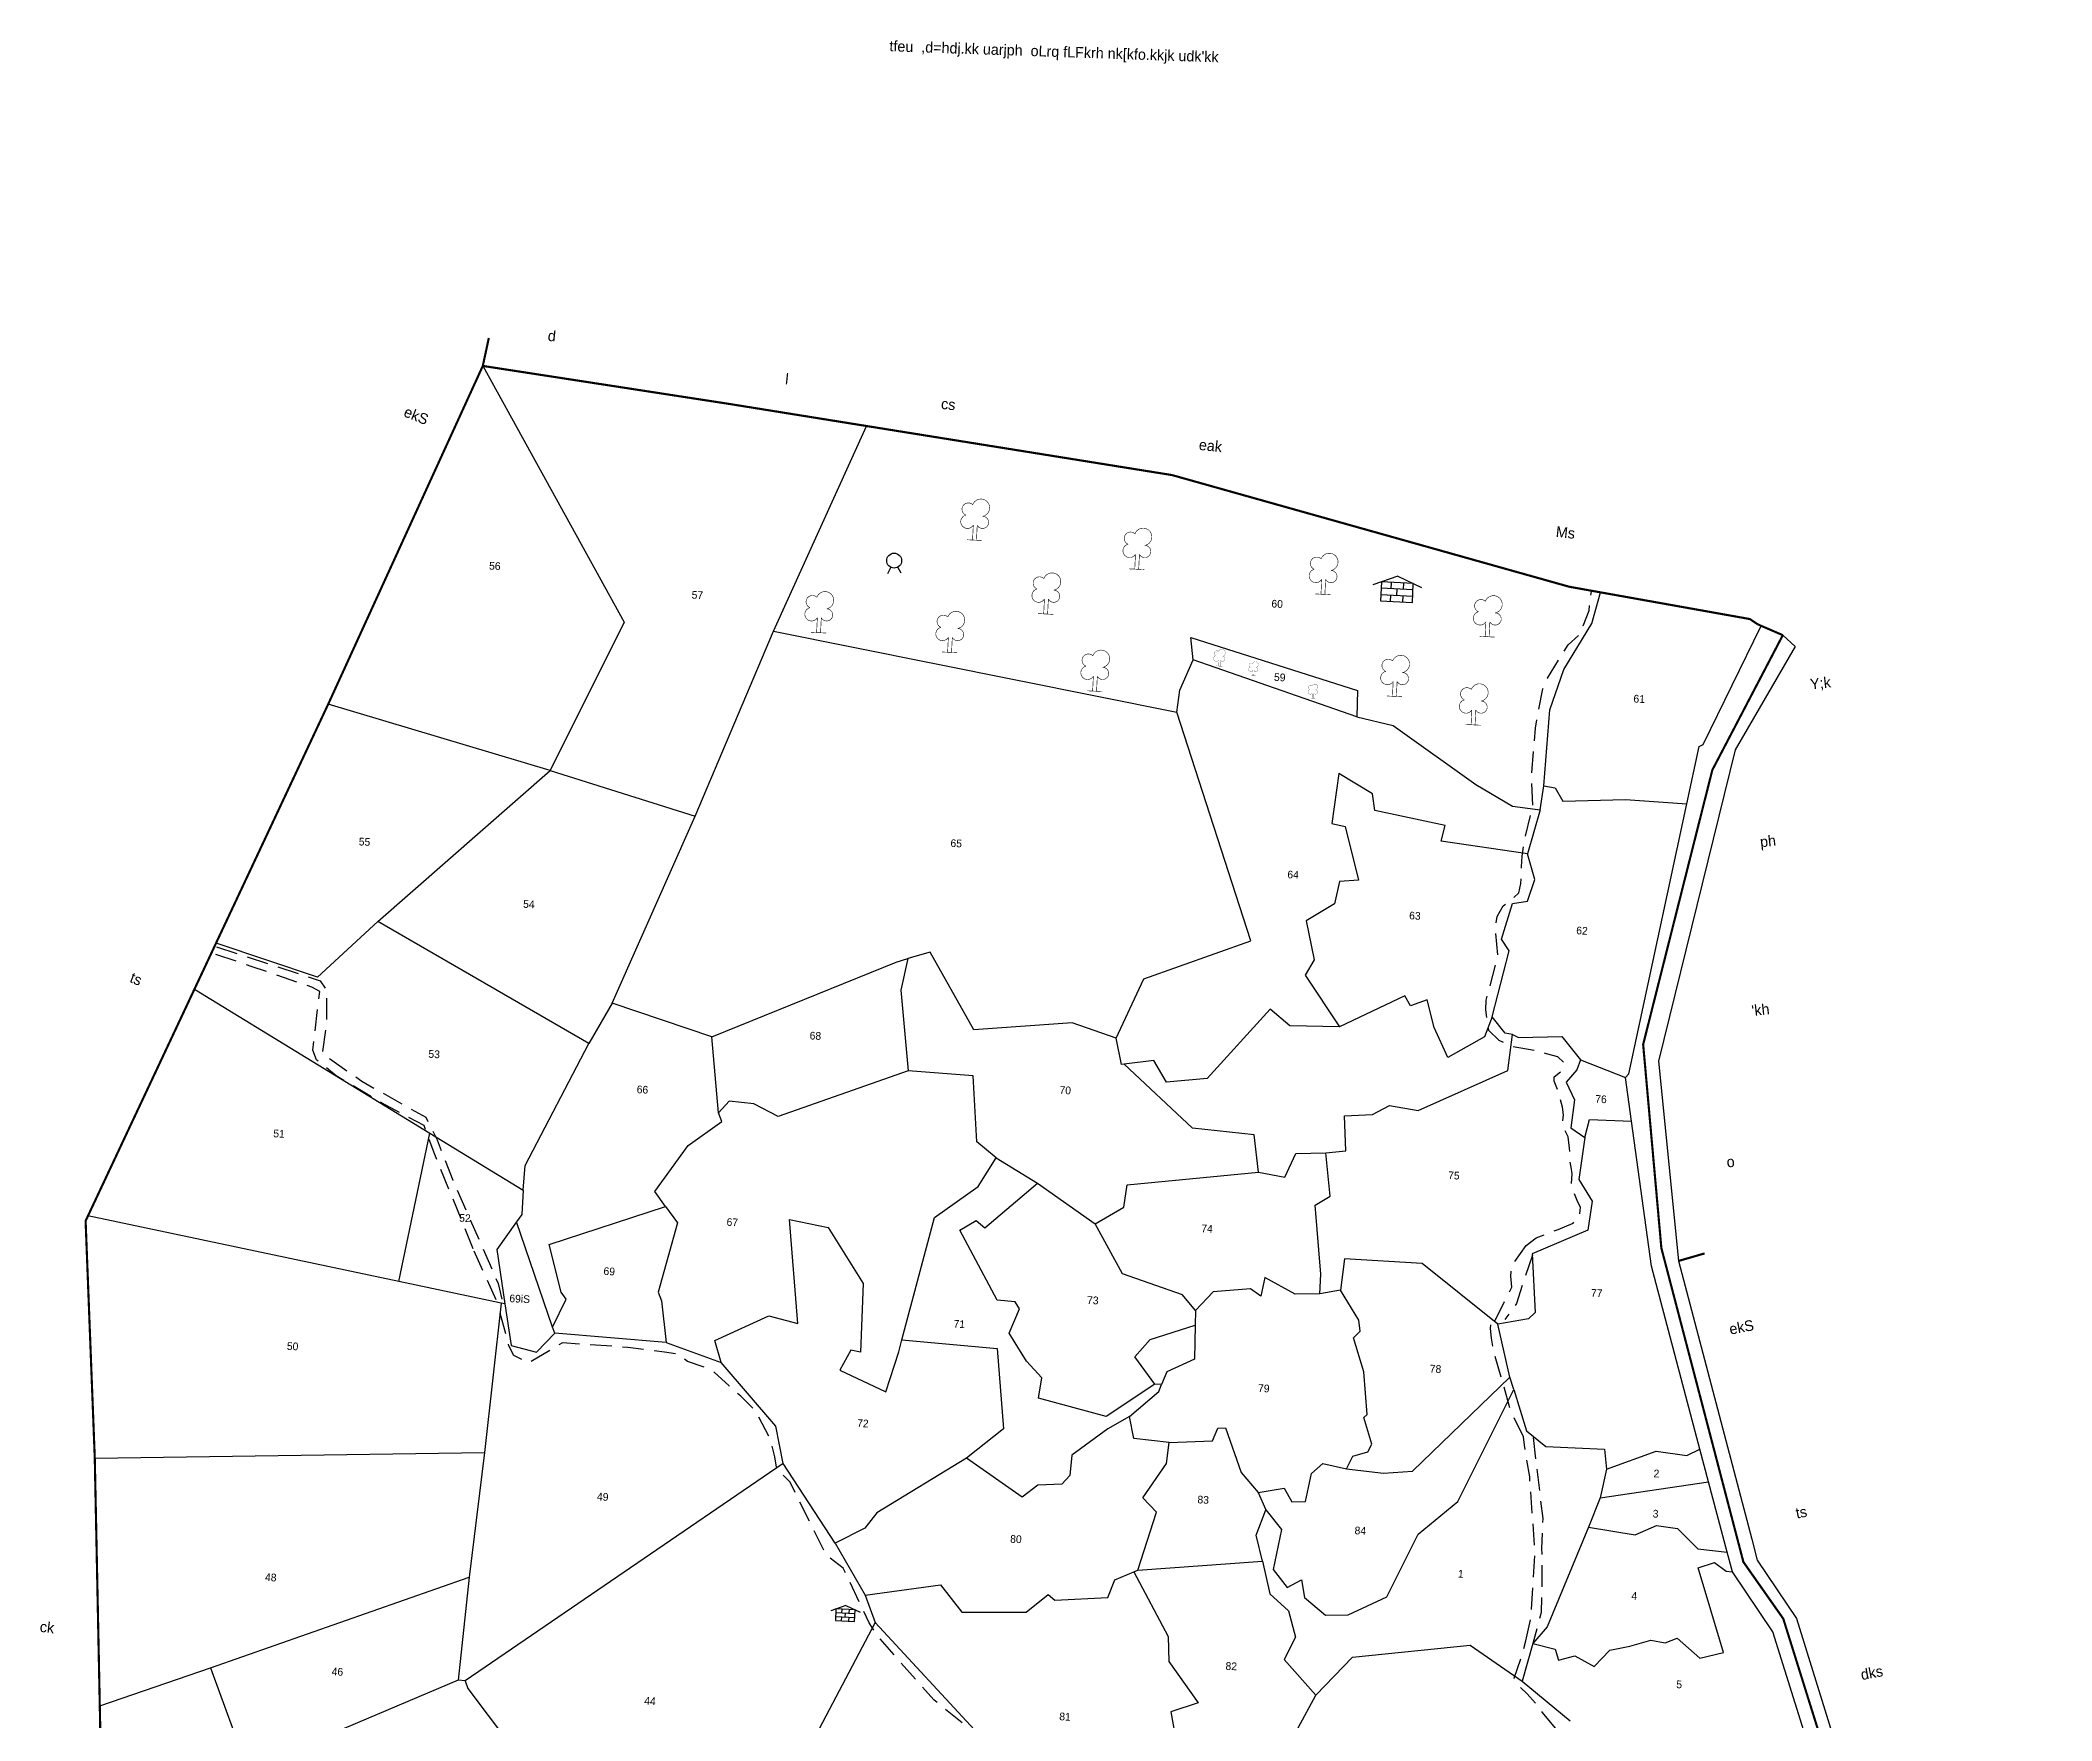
# Model space of a CAD drawing. Header units: metres. Extents: x 279163 to 280243, y 2044520 to 2046330.
# Drawn here: x 279214 to 280173, y 2045509 to 2046310 of the extents above; entities that cross this region are included whole.
import ezdxf
from ezdxf.enums import TextEntityAlignment as Align

# ---------------------------------------------------------------- set-up
doc = ezdxf.new("R2010")
doc.units = ezdxf.units.M
doc.header["$MEASUREMENT"] = 0
for name, pattern in [('DASHDOT', [1, 0.5, -0.25, 0, -0.25]), ('DASHED', [0.75, 0.5, -0.25]), ('DIVIDE', [1.25, 0.5, -0.25, 0, -0.25, 0, -0.25])]:
    doc.linetypes.add(name, pattern=pattern)
for name, color, linetype in [('LINE_CARTTRACK', 2, 'DASHED'), ('LINE_FOOTPATH', 1, 'DASHED'), ('OFF', 1, 'Continuous'), ('POLY_PARCEL', 6, 'Continuous'), ('POLY_WATER', 4, 'Continuous'), ('SYM_BUILDING', 1, 'Continuous'), ('SYM_TREE', 1, 'Continuous'), ('SYM_WELL', 1, 'Continuous'), ('TEXT_MAPOUT', 7, 'Continuous'), ('TEXT_PARCEL', 7, 'Continuous'), ('V_BOUND_LINE', 7, 'Continuous'), ('V_BOUND_STREAM_LINE', 7, 'DASHDOT'), ('V_DIVIDE_LINE', 7, 'DIVIDE')]:
    doc.layers.add(name, color=color, linetype=linetype)
doc.styles.add('TEXT_MAP', font='KRDEV050.TTF')

# ---------------------------------------------------------------- blocks, each defined once
blk = doc.blocks.new('BUILDING')
for p, q in [((2.25, 2.7), (-2.25, 2.7)), ((-2.25, 2.7), (-2.25, 0)), ((2.25, 1.8), (-2.25, 1.8)), ((-2.25, 0.9), (2.25, 0.9)), ((-2.25, 0), (2.25, 0)), ((-0.9, 2.7), (-0.9, 1.8)), ((-0.9, 0.9), (-0.9, 0)), ((0, 0.9), (0, 1.8)), ((0.9, 1.8), (0.9, 2.7)), ((0.9, 0), (0.9, 0.9)), ((2.25, 0), (2.25, 2.7))]:
    blk.add_line(p, q)
for points in [[(0, 3.61), (-3.45, 2.21)], [(0, 3.61), (3.45, 2.21)]]:
    blk.add_lwpolyline(points)
blk = doc.blocks.new('MANGOTREE')
at = {"const_width": 0.08}
for points in [[(-0.5, 5.02, -1.712327), (0.97, 3.44, -1.50414)], [(-1.4, 3.49, 1.50414), (-0.28, 2.12, 1.50414)], [(-0.5, 5.02, 1.205607), (-1.4, 3.49, 1.50414)], [(0.28, 2.13, 1.763654), (0.97, 3.44, 1.763654)]]:
    blk.add_lwpolyline(points, format="xyb", dxfattribs=at)
for points in [[(-1.08, 0), (1.08, 0)], [(-0.28, 2.12), (-0.28, 0)], [(0.28, 2.13), (0.28, 0)]]:
    blk.add_lwpolyline(points, dxfattribs=at)
blk = doc.blocks.new('MOTWELL')
for points in [[(-1.54, 2.96), (-0.8, 1.55)], [(1.54, 2.96), (0.8, 1.55)]]:
    blk.add_lwpolyline(points)
blk.add_circle((0, 0), 1.74)
blk = doc.blocks.new('256432')
at = {"layer": 'LINE_CARTTRACK', "ltscale": 10, "flags": 128}
for points in [[(280622.24, 2045714.96), (280646.82, 2045708.26), (280648.42, 2045706.03), (280648.74, 2045698.37), (280648.1, 2045691.35), (280657.68, 2045685.29), (280673, 2045677.63), (280675.88, 2045672.53), (280680.03, 2045663.27), (280691.79, 2045639.71), (280693.13, 2045635.26)], [(280685.57, 2045647.51), (280675.56, 2045669.02), (280672.68, 2045675.72), (280662.47, 2045680.5), (280651.61, 2045686.25), (280646.82, 2045689.76), (280645.86, 2045691.99), (280646.82, 2045705.71), (280644.91, 2045706.67), (280630.54, 2045710.82), (280621.6, 2045713.37)], [(280924.81, 2045642.53), (280928.32, 2045650.5), (280928, 2045653.06), (280928, 2045655.29), (280931.19, 2045660.4)], [(280932.82, 2045658.23), (280930.9, 2045651.84), (280929.62, 2045646.74), (280927.07, 2045642.91)], [(280691.52, 2045635.83), (280685.57, 2045647.51)], [(280935.66, 2045568.18), (280936.62, 2045573.6), (280936.81, 2045589.12), (280934.7, 2045606.47), (280933.11, 2045613.81), (280932.79, 2045615.72)], [(280935.02, 2045615.72), (280938.22, 2045596.9), (280938.32, 2045589.9), (280938.74, 2045582.01), (280938.92, 2045574.95), (280937.36, 2045567.67)]]:
    blk.add_lwpolyline(points, dxfattribs=at)
at = {"layer": 'LINE_FOOTPATH', "ltscale": 10, "flags": 128}
for points in [[(280931.19, 2045660.4), (280933.43, 2045662.31), (280938.45, 2045664.52), (280941.91, 2045666.19), (280943.32, 2045668.02), (280943.42, 2045669.96), (280942.74, 2045671.11), (280941.09, 2045674.76), (280941.09, 2045677.63), (280940.77, 2045679.22), (280940.45, 2045680.82), (280940.21, 2045683.61), (280939.75, 2045686.22), (280938.26, 2045689.04), (280938.43, 2045691.3), (280938.09, 2045693.12), (280936.71, 2045697.17), (280935.88, 2045699.06), (280935.81, 2045700.07), (280937.72, 2045701.79), (280937.82, 2045703.54), (280936.4, 2045704.76), (280933.75, 2045705.39), (280930.87, 2045706.03), (280925.76, 2045706.66), (280922.57, 2045707.94), (280920.02, 2045710.17), (280919.06, 2045714.96), (280919.06, 2045717.19), (280921.31, 2045727.61), (280920.35, 2045733.99), (280920.67, 2045736.86), (280921.95, 2045739.41), (280923.55, 2045740.69), (280925.46, 2045742.6), (280925.78, 2045744.84), (280925.78, 2045748.67), (280925.78, 2045751.22), (280926.1, 2045754.73), (280927.7, 2045763.03), (280927.06, 2045770.05), (280927.38, 2045781.21), (280928.66, 2045790.47), (280929.61, 2045793.02), (280934.08, 2045801), (280936.64, 2045803.55), (280938.55, 2045809.29), (280938.87, 2045813.76)], [(280932.79, 2045615.72), (280929.6, 2045621.47), (280925.13, 2045634.55), (280924.17, 2045638.38), (280923.85, 2045640.61), (280923.85, 2045642.85)], [(280865.27, 2045499.47), (280854.15, 2045507.07), (280850.63, 2045508.67), (280847.44, 2045510.27), (280842.65, 2045509.31), (280838.18, 2045508.67), (280831.8, 2045510.58), (280822.86, 2045514.41), (280816.47, 2045516.33), (280810.72, 2045527.5), (280809.13, 2045532.92), (280808.81, 2045536.75), (280808.17, 2045539.3), (280805.61, 2045542.17), (280798.27, 2045547.6), (280784.54, 2045561.64), (280782.31, 2045564.83), (280775.6, 2045577.27), (280771.45, 2045580.15), (280762.19, 2045596.74), (280759, 2045599.61), (280758.36, 2045602.48), (280757.08, 2045606.63), (280753.25, 2045613.01), (280749.74, 2045616.2), (280746.86, 2045618.44), (280743.25, 2045621.47), (280741.33, 2045622.43), (280736.86, 2045623.7), (280734.31, 2045625.3), (280731.43, 2045625.62), (280722.81, 2045626.26), (280707.49, 2045626.58), (280699.82, 2045621.47), (280696.31, 2045623.07), (280695.04, 2045625.3), (280691.84, 2045635.19)], [(280927.5, 2045456.03), (280929.88, 2045461.07), (280939.77, 2045479.89), (280935.62, 2045491.7), (280935.62, 2045501.27), (280934.98, 2045513.4), (280934.98, 2045515.31), (280936.26, 2045522.33), (280939.45, 2045531.91), (280943.61, 2045543.71), (280944.24, 2045547.54), (280940.41, 2045551.69), (280938.82, 2045553.6), (280936.58, 2045555.84), (280934.35, 2045557.75), (280933.39, 2045559.35), (280934.98, 2045564.77), (280935.66, 2045568.18)]]:
    blk.add_lwpolyline(points, dxfattribs=at)
at = {"layer": 'OFF'}
blk.add_lwpolyline([(280984.04, 2045805.76), (280987.02, 2045803.23)], dxfattribs=at)
at = {"layer": 'POLY_PARCEL'}
for points in [[(280677.63, 2045853.56), (280713.59, 2045795.45), (280697.99, 2045759.94)], [(280748.51, 2045795.04), (280767.87, 2045843.97)], [(280930.01, 2045767.87), (280930.54, 2045785.68), (280933.36, 2045795.2), (280939.36, 2045806.31), (280941.03, 2045813.64)], [(280846.73, 2045793.23), (280845.94, 2045798.36), (280885.42, 2045787.91), (280885.62, 2045781.79)], [(280732.34, 2045750.94), (280748.51, 2045795.04)], [(280748.51, 2045795.04), (280843.57, 2045780.81)], [(280843.57, 2045780.81), (280843.97, 2045785.94), (280846.73, 2045793.23)], [(280885.62, 2045781.79), (280846.73, 2045793.23)], [(280833.12, 2045704.08), (280838.95, 2045718.24), (280863.47, 2045728.29), (280843.57, 2045780.81)], [(280885.62, 2045781.79), (280894.2, 2045780.22), (280914.13, 2045767.35), (280922.95, 2045762.76), (280929.48, 2045762.23)], [(280697.99, 2045759.94), (280645.47, 2045772.88)], [(280927.01, 2045751.83), (280906.73, 2045753.77), (280907.43, 2045757.47), (280890.85, 2045760.12), (280890.14, 2045764), (280882.03, 2045768.4), (280880.97, 2045756.59), (280884.14, 2045756.06), (280887.85, 2045743.72), (280883.44, 2045743.19), (280882.56, 2045737.9), (280876.17, 2045733.58), (280878.46, 2045724.59), (280876.52, 2045720.89), (280885.17, 2045709.25)], [(280929.48, 2045762.23), (280930.01, 2045767.87)], [(280930.01, 2045767.87), (280932.66, 2045767.52), (280934.6, 2045764.52), (280949.24, 2045765.58), (280963.57, 2045765.31)], [(280929.48, 2045762.23), (280927.01, 2045751.83)], [(280659.59, 2045722.78), (280697.99, 2045759.94)], [(280697.99, 2045759.94), (280732.34, 2045750.94)], [(280920.66, 2045713.39), (280923.87, 2045728.96), (280921.93, 2045731.61), (280924.04, 2045740.07), (280927.57, 2045740.78), (280928.98, 2045745.89), (280927.01, 2045751.83)], [(280715.16, 2045706.39), (280732.34, 2045750.94)], [(280659.59, 2045722.78), (280646.11, 2045709.07), (280622.06, 2045715.83)], [(280710.22, 2045696.69), (280659.59, 2045722.78)], [(280738.8, 2045699.69), (280780.96, 2045719.26), (280783.61, 2045720.25)], [(280783.61, 2045720.25), (280782.37, 2045712.73), (280785.02, 2045694.05)], [(280833.12, 2045704.08), (280822.72, 2045707.14), (280799.86, 2045704.38), (280788.77, 2045721.98), (280783.61, 2045720.25)], [(280920.66, 2045713.39), (280919.07, 2045708.63), (280910.78, 2045703.34), (280907.25, 2045710.21), (280905.31, 2045716.56), (280901.43, 2045714.97), (280900.02, 2045717.26), (280885.17, 2045709.25)], [(280885.17, 2045709.25), (280873.52, 2045708.9), (280868.76, 2045712.6), (280854.82, 2045695.68), (280845.38, 2045694.33), (280842.17, 2045699.31), (280835.3, 2045698.05)], [(280883.43, 2045679.71), (280888.02, 2045680.42), (280887.32, 2045688.53), (280893.84, 2045689.23), (280897.72, 2045691.52), (280904.43, 2045690.64), (280924.89, 2045701.04), (280925.6, 2045709.51)], [(280925.6, 2045709.51), (280923.83, 2045709.68), (280920.66, 2045713.39)], [(280925.6, 2045709.51), (280927.04, 2045708.86), (280937.1, 2045709.57), (280941.7, 2045704.37)], [(280617.54, 2045704.81), (280674.1, 2045673.96)], [(280715.16, 2045706.39), (280710.22, 2045696.69)], [(280738.8, 2045699.69), (280715.16, 2045706.39)], [(280941.7, 2045704.37), (280941.02, 2045701.96)], [(280941.7, 2045704.37), (280952.42, 2045700.73)], [(280741.27, 2045682.06), (280738.8, 2045699.69)], [(280835.3, 2045698.05), (280834.71, 2045697.97), (280833.12, 2045704.08)], [(280941.02, 2045701.96), (280938.69, 2045698.99), (280940.8, 2045694.94), (280940.27, 2045688.41), (280943.63, 2045686.3)], [(280696.54, 2045661.73), (280696.72, 2045667.54), (280710.22, 2045696.69)], [(280867.91, 2045674.42), (280866.5, 2045683.06), (280852.03, 2045683.94), (280835.3, 2045698.05)], [(280785.02, 2045694.05), (280755.21, 2045681.88), (280749.38, 2045684.53), (280743.56, 2045684.88), (280741.27, 2045682.06)], [(280806.58, 2045674.74), (280801.81, 2045678.27), (280800.22, 2045693.61), (280785.02, 2045694.05)], [(280943.63, 2045686.3), (280944.51, 2045690.53), (280954.33, 2045690.63)], [(280943.63, 2045686.3), (280942.74, 2045676.43), (280946.1, 2045671.49), (280945.41, 2045664.74), (280932.7, 2045658.57), (280934.07, 2045644.9), (280932.57, 2045643.34)], [(280729.93, 2045659.58), (280727.28, 2045662.93), (280734.51, 2045674.04), (280742.1, 2045680.03), (280741.27, 2045682.06)], [(280867.91, 2045674.42), (280874.08, 2045673.54), (280876.38, 2045679.18), (280883.43, 2045679.71)], [(280883.66, 2045646.76), (280883.66, 2045651.34), (280881.55, 2045667.39), (280884.9, 2045669.68), (280883.43, 2045679.71)], [(280668.61, 2045638.98), (280674.1, 2045673.96)], [(280674.1, 2045673.96), (280696.54, 2045661.73)], [(280786.64, 2045631.2), (280792.82, 2045660.11), (280802.69, 2045667.87), (280806.58, 2045674.74)], [(280806.58, 2045674.74), (280816.45, 2045669.28)], [(280830.39, 2045660.46), (280836.92, 2045664.69), (280837.45, 2045669.98), (280867.91, 2045674.42)], [(280846.16, 2045623.77), (280835.22, 2045615.66), (280819.17, 2045619.18), (280819.7, 2045623.94), (280815.99, 2045627.64), (280811.58, 2045633.99), (280813.7, 2045639.81), (280812.64, 2045641.4), (280808.41, 2045641.57), (280798.88, 2045657.44), (280802.59, 2045659.91), (280804.7, 2045658.32), (280816.45, 2045669.28)], [(280816.45, 2045669.28), (280830.39, 2045660.46)], [(280696.54, 2045661.73), (280696.54, 2045656.08), (280695.39, 2045654.32)], [(280705.01, 2045630.16), (280707.88, 2045636.84), (280706.64, 2045638.42), (280703.29, 2045649.35), (280729.93, 2045659.58)], [(280729.93, 2045659.58), (280732.93, 2045655.88), (280729.22, 2045639.48), (280730.1, 2045637.54), (280731.69, 2045627.84)], [(280744.75, 2045623.79), (280742.98, 2045628.9), (280755.33, 2045635.25), (280762.21, 2045633.84), (280759.03, 2045657.99), (280768.12, 2045656.58), (280776.94, 2045643.89), (280777.11, 2045627.85), (280774.82, 2045628.2), (280772.53, 2045623.44), (280783.47, 2045618.86), (280786.11, 2045628.38), (280786.64, 2045631.2)], [(280854.81, 2045641.4), (280851.63, 2045644.92), (280837.34, 2045649.15), (280830.39, 2045660.46)], [(280695.39, 2045654.32), (280691.1, 2045647.59), (280693.59, 2045635)], [(280705.01, 2045630.16), (280695.39, 2045654.32)], [(280925.49, 2045641.71), (280907.13, 2045655.04), (280888.95, 2045655.22), (280888.43, 2045647.82)], [(280668.61, 2045638.98), (280595.32, 2045650.71)], [(280883.66, 2045646.76), (280877.84, 2045646.41), (280870.61, 2045649.93), (280869.9, 2045645.52), (280867.43, 2045647.11), (280858.69, 2045645.98), (280854.81, 2045641.4)], [(280888.43, 2045647.82), (280883.66, 2045646.76)], [(280891.83, 2045606.28), (280893.18, 2045609.28), (280896.63, 2045610.48), (280897.53, 2045612.28), (280895.28, 2045618.42), (280896.03, 2045619.17), (280894.83, 2045629.07), (280891.98, 2045636.87), (280893.48, 2045638.52), (280893.03, 2045641.07), (280888.43, 2045647.82)], [(280932.57, 2045643.34), (280925.49, 2045641.71)], [(280692.71, 2045635.12), (280668.61, 2045638.98)], [(280854.81, 2045641.4), (280854.91, 2045638.04)], [(280928.95, 2045629.52), (280925.49, 2045641.71)], [(280692.71, 2045635.12), (280690.58, 2045600.07)], [(280693.59, 2045635), (280692.71, 2045635.12)], [(280693.59, 2045635), (280695.53, 2045625.38), (280701.52, 2045624.14), (280705.58, 2045628.73)], [(280846.16, 2045623.77), (280841.22, 2045629.94), (280844.57, 2045634.17), (280854.91, 2045638.04)], [(280854.91, 2045638.04), (280855.16, 2045630.11), (280848.81, 2045626.76), (280847.75, 2045623.77)], [(280705.58, 2045628.73), (280705.01, 2045630.16)], [(280786.64, 2045631.2), (280808.94, 2045630.29), (280811.41, 2045611.6), (280803.12, 2045604.37)], [(280891.83, 2045606.28), (280900.53, 2045605.68), (280907.29, 2045606.43), (280928.95, 2045629.52)], [(280930, 2045626.67), (280928.95, 2045629.52)], [(280731.69, 2045627.84), (280705.58, 2045628.73)], [(280731.69, 2045627.84), (280744.75, 2045623.79)], [(280873.52, 2045595.72), (280877.42, 2045591.37), (280875.92, 2045581.92), (280879.37, 2045577.87), (280882.67, 2045579.82), (280883.57, 2045575.77), (280888.67, 2045571.87), (280893.93, 2045572.17), (280902.78, 2045576.82), (280909.38, 2045591.82), (280918.24, 2045599.92), (280930, 2045626.67)], [(280930, 2045626.67), (280933.45, 2045617.22), (280938.1, 2045613.77), (280951.84, 2045613.83), (280952.51, 2045609.13)], [(280760.39, 2045600.98), (280758.27, 2045609.62), (280744.75, 2045623.79)], [(280840.66, 2045615.96), (280847.19, 2045622.13), (280847.75, 2045623.77)], [(280847.75, 2045623.77), (280846.16, 2045623.77)], [(280840.66, 2045615.96), (280835.72, 2045612.79), (280827.6, 2045606.27), (280827.43, 2045601.51), (280825.66, 2045599.39), (280820.02, 2045598.86), (280816.49, 2045595.87), (280803.12, 2045604.37)], [(280850.18, 2045610.32), (280841.89, 2045610.85), (280840.66, 2045615.96)], [(280844.36, 2045580.17), (280848.07, 2045593.93), (280844.72, 2045597.1), (280849.83, 2045605.39), (280850.18, 2045610.32)], [(280850.18, 2045610.32), (280860.32, 2045611.23), (280861.37, 2045614.23), (280863.17, 2045614.38), (280867.37, 2045604.18), (280871.57, 2045599.68)], [(280952.51, 2045609.13), (280963.88, 2045613.92), (280971.11, 2045613.32), (280974.1, 2045614.92)], [(280871.57, 2045599.68), (280877.57, 2045601.03), (280879.52, 2045597.88), (280882.68, 2045598.18), (280883.73, 2045604.78), (280886.28, 2045607.18), (280891.83, 2045606.28)], [(280952.51, 2045609.13), (280951.37, 2045602.39)], [(280951.37, 2045602.39), (280976.49, 2045607.4)], [(280760.39, 2045600.98), (280688.67, 2045546.61)], [(280773.45, 2045583), (280760.39, 2045600.98)], [(280803.12, 2045604.37), (280782.79, 2045590.58), (280780.15, 2045586.87), (280773.45, 2045583)], [(280951.37, 2045602.39), (280949.04, 2045595.41)], [(280599.71, 2045594.28), (280690.58, 2045600.07)], [(280690.58, 2045600.07), (280688.46, 2045570.81)], [(280871.57, 2045599.68), (280873.52, 2045595.72)], [(280949.04, 2045595.41), (280960.01, 2045594.22), (280964.82, 2045596.61), (280969.77, 2045596.16), (280974.72, 2045591.67), (280981.66, 2045591.17)], [(280873.37, 2045583.72), (280871.57, 2045589.72), (280873.52, 2045595.72)], [(280949.04, 2045595.41), (280940.51, 2045571.72), (280937.36, 2045567.67)], [(280937.36, 2045567.67), (280942.61, 2045566.62), (280943.51, 2045564.07), (280947.26, 2045565.27), (280951.91, 2045563.02), (280955.39, 2045567.01), (280960.01, 2045568.12), (280964.82, 2045569.77), (280968.23, 2045569.31), (280970.97, 2045570.52), (280976.52, 2045566.17), (280981.92, 2045567.78), (280975.02, 2045587.17), (280978.77, 2045588.67), (280981.62, 2045586.72), (280983.09, 2045586.66)], [(280773.45, 2045583), (280781.03, 2045571.18)], [(280844.36, 2045580.17), (280873.37, 2045583.72)], [(280873.37, 2045583.72), (280875.46, 2045576.17), (280879.96, 2045572.42), (280881.91, 2045566.42), (280879.51, 2045561.02), (280887.32, 2045553.07)], [(280781.03, 2045571.18), (280798.5, 2045574.53), (280803.79, 2045568.36), (280818.78, 2045569.07), (280823.72, 2045573.48), (280825.31, 2045572.24), (280837.66, 2045573.48), (280839.07, 2045577.71), (280843.46, 2045579.76)], [(280843.46, 2045579.76), (280844.36, 2045580.17)], [(280843.46, 2045579.76), (280852.2, 2045565.07), (280852.65, 2045559.22), (280860, 2045549.92), (280853.7, 2045547.52), (280855.35, 2045540.18), (280860.3, 2045536.58), (280865.26, 2045542.43), (280868.86, 2045533.72)], [(280629.13, 2045546.73), (280688.46, 2045570.81)], [(280688.46, 2045570.81), (280687.05, 2045546.65)], [(280781.03, 2045571.18), (280783.68, 2045564.92)], [(280783.68, 2045564.92), (280754.53, 2045502.22)], [(280783.68, 2045564.92), (280809.19, 2045540.03), (280813.39, 2045525.93), (280818.8, 2045517.53), (280839.65, 2045510.19)], [(280887.32, 2045553.07), (280895.42, 2045562.36), (280922.73, 2045566.56), (280935.34, 2045558.76)], [(280937.36, 2045567.67), (280935.34, 2045558.76)], [(280935.34, 2045558.76), (280946.98, 2045550.04)], [(280883.56, 2045545.27), (280887.32, 2045553.07)], [(280603.74, 2045536.54), (280629.13, 2045546.73)], [(280629.13, 2045546.73), (280638.92, 2045523.46)], [(280687.05, 2045546.65), (280650.03, 2045528.81)], [(280688.67, 2045546.61), (280687.05, 2045546.65)], [(280688.67, 2045546.61), (280689.38, 2045544.85), (280704.55, 2045526.69)]]:
    blk.add_lwpolyline(points, dxfattribs=at)
at = {"layer": 'POLY_WATER'}
for points in [[(280963.57, 2045765.31), (280965.77, 2045778.8), (280966.71, 2045779.37), (280978.85, 2045807.7)], [(280987.02, 2045803.23), (280974.23, 2045778.43), (280959.94, 2045704.96), (280966.92, 2045658.57)], [(280952.42, 2045700.73), (280953.17, 2045701.67), (280963.57, 2045765.31)], [(280954.33, 2045690.63), (280952.42, 2045700.73)], [(280974.1, 2045614.92), (280960.69, 2045657.05), (280954.33, 2045690.63)], [(280966.92, 2045658.57), (280987.22, 2045594.49), (280988.77, 2045589.69), (280998.55, 2045576.53), (281021.12, 2045514.82), (281040.3, 2045495.66), (281049.71, 2045408.92), (281057.45, 2045390.54), (281070.62, 2045327.41)], [(280976.49, 2045607.4), (280974.1, 2045614.92)], [(280981.66, 2045591.17), (280976.49, 2045607.4)], [(280983.09, 2045586.66), (280981.66, 2045591.17)], [(281002.46, 2045547.95), (280993.25, 2045573.13), (280983.09, 2045586.66)]]:
    blk.add_lwpolyline(points, dxfattribs=at)
at = {"layer": 'V_BOUND_LINE', "const_width": 0.5}
for points in [[(280677.63, 2045853.56), (280645.47, 2045772.88)], [(280767.87, 2045843.97), (280735.64, 2045847.53), (280677.63, 2045853.56)], [(280941.03, 2045813.64), (280933.65, 2045814.59), (280839.71, 2045836.05), (280767.87, 2045843.97)], [(280978.03, 2045808.01), (280976.15, 2045809.14), (280941.03, 2045813.64)], [(280645.47, 2045772.88), (280622.06, 2045715.83)], [(280622.06, 2045715.83), (280617.54, 2045704.81)], [(280617.54, 2045704.81), (280611.41, 2045689.88), (280595.32, 2045650.71)], [(280595.32, 2045650.71), (280594.83, 2045649.52), (280599.71, 2045594.28)], [(280599.71, 2045594.28), (280603.74, 2045536.54)], [(280603.74, 2045536.54), (280605.36, 2045513.35), (280605.64, 2045507.42)]]:
    blk.add_lwpolyline(points, dxfattribs=at)
at = {"layer": 'V_BOUND_STREAM_LINE', "ltscale": 10, "const_width": 0.5, "flags": 128}
for points in [[(280978.85, 2045807.7), (280978.03, 2045808.01)], [(280984.04, 2045805.76), (280978.85, 2045807.7)], [(281069.07, 2045326.84), (281053.47, 2045392.23), (281047.26, 2045408.39), (281037.67, 2045493.89), (281019.06, 2045512.31), (280995.5, 2045576.32), (280985.54, 2045589.1), (280962.78, 2045661.37), (280956.18, 2045708.67), (280969.15, 2045773.49), (280984.04, 2045805.76)]]:
    blk.add_lwpolyline(points, dxfattribs=at)
at = {"layer": 'V_DIVIDE_LINE', "ltscale": 10, "const_width": 0.5, "flags": 128}
for points in [[(280677.63, 2045853.56), (280678.71, 2045860.15)], [(280966.92, 2045658.57), (280972.93, 2045660.63)]]:
    blk.add_lwpolyline(points, dxfattribs=at)
at = {"layer": 'SYM_BUILDING', "xscale": 1.654057085108467, "yscale": 1.654057085108467, "zscale": 1.654057085108467}
blk.add_blockref('BUILDING', (280893.51, 2045809.09), dxfattribs=at)
at = {"layer": 'SYM_BUILDING'}
blk.add_blockref('BUILDING', (280776.62, 2045564.96), dxfattribs=at)
at = {"layer": 'SYM_TREE'}
for p, xscale, yscale, zscale in [((280794.36, 2045818.6), 1.641268333677544, 1.641268333677544, 1.641268333677544), ((280832.54, 2045813.68), 1.641268333677544, 1.641268333677544, 1.641268333677544), ((280876.27, 2045809.98), 1.641268333677544, 1.641268333677544, 1.641268333677544), ((280811.81, 2045802.19), 1.641268333677544, 1.641268333677544, 1.641268333677544), ((280915.07, 2045801.98), 1.641268333677544, 1.641268333677544, 1.641268333677544), ((280759.05, 2045795.21), 1.641268333677544, 1.641268333677544, 1.641268333677544), ((280789.84, 2045792.13), 1.641268333677544, 1.641268333677544, 1.641268333677544), ((280824.12, 2045784.75), 1.641268333677544, 1.641268333677544, 1.641268333677544), ((280852.91, 2045792.04), 0.6734394045838338, 0.6734394045838338, 0.6734394045838338), ((280894.13, 2045787), 1.641268333677544, 1.641268333677544, 1.641268333677544), ((280860.94, 2045790.24), 0.5526465384600256, 0.5526465384600256, 0.5526465384600256), ((280875.09, 2045785.64), 0.5607747138235919, 0.5607747138235919, 0.5607747138235919), ((280912.81, 2045781.26), 1.641268333677544, 1.641268333677544, 1.641268333677544)]:
    blk.add_blockref('MANGOTREE', p, dxfattribs=dict(at, xscale=xscale, yscale=yscale, zscale=zscale))
at = {"layer": 'SYM_WELL', "rotation": 184.646960830987}
blk.add_blockref('MOTWELL', (280775.85, 2045812.89), dxfattribs=at)
at = {"layer": 'TEXT_MAPOUT', "style": 'TEXT_MAP'}
blk.add_text("tfeu  ,d=hdj.kk uarjph  oLrq fLFkrh nk[kfo.kkjk udk'kk", height=2.5, rotation=0.9065, dxfattribs=at).set_placement((280807.29, 2045932.26), align=Align.CENTER)
for s, rotation, p in [('d', 356.8142, (280692.41, 2045860.17)), ('l', 356.8142, (280748.3, 2045852.79)), ('cs', 356.8142, (280784.94, 2045848.84)), ('ekS', 340.7532, (280659.55, 2045840.97)), ('eak', 356.8142, (280845.57, 2045842.25)), ('Ms', 356.8142, (280929.86, 2045826.07)), ('Y;k', 9.2347, (280991.18, 2045793.39)), ('ph', 9.2347, (280981.31, 2045756.01)), ("'kh", 9.2347, (280981.31, 2045716.55)), ('ts', 340.7532, (280602.18, 2045705.8)), ('o', 9.2347, (280977.21, 2045680.93)), ('ekS', 13.6869, (280979.89, 2045641.97)), ('ts', 13.6869, (280997.51, 2045599.83)), ('dks', 13.6869, (281014.54, 2045562.89)), ('ck', 356.2887, (280588.79, 2045553.15))]:
    blk.add_text(s, height=2.5, rotation=rotation, dxfattribs=at).set_placement(p)
at = {"layer": 'TEXT_PARCEL', "style": 'TEXT_MAP'}
for s, p in [('56', (280682.75, 2045807.04)), ('60', (280865.71, 2045807.23)), ('57', (280730.34, 2045802.58)), ('59', (280867.16, 2045790.13)), ('61', (280951.27, 2045789.24)), ('65', (280793.6, 2045747.66)), ('55', (280655.53, 2045741.18)), ('64', (280872.56, 2045744.24)), ('63', (280901.45, 2045736.07)), ('62', (280940.6, 2045734.51)), ('54', (280694.6, 2045728.51)), ('68', (280762.96, 2045701.13)), ('76', (280946.98, 2045695.43)), ('53', (280674.23, 2045692.45)), ('70', (280821.88, 2045691.31)), ('66', (280723.24, 2045686.59)), ('75', (280913.54, 2045675.91)), ('51', (280638.96, 2045672.1)), ('67', (280745.74, 2045656.69)), ('74', (280856.57, 2045660.67)), ('52', (280683.3, 2045654.57)), ('77', (280948.22, 2045650.13)), ('69', (280717.59, 2045643.81)), ('73', (280830.73, 2045642.64)), ('69iS', (280697.01, 2045636.4)), ('71', (280799.86, 2045635.55)), ('78', (280911.48, 2045630.6)), ('79', (280871.65, 2045624.07)), ('50', (280644.58, 2045622.67)), ('72', (280778.51, 2045611.28)), ('2', (280964.24, 2045608.73)), ('83', (280858.79, 2045597.38)), ('3', (280964.5, 2045599.34)), ('49', (280718.67, 2045591.14)), ('84', (280895.81, 2045591.99)), ('80', (280815.56, 2045586.04)), ('1', (280919.76, 2045583.08)), ('4', (280960.47, 2045579.92)), ('48', (280642.15, 2045568.51)), ('82', (280867.27, 2045558.88)), ('5', (280971.98, 2045559.79)), ('46', (280658.79, 2045547.28)), ('44', (280732.05, 2045544.03)), ('81', (280829.07, 2045545.19))]:
    blk.add_text(s, height=1.8, dxfattribs=at).set_placement(p, align=Align.MIDDLE)

msp = doc.modelspace()

# ---------------------------------------------------------------- block references
at = {"xscale": 2.040215572245267, "yscale": 2.040215572245267, "zscale": 2.040215572245267, "rotation": 357.1668409147517}
msp.add_blockref('256432', (-498828.91, -2094421.56), dxfattribs=at)

doc.saveas('drawing.dxf')
